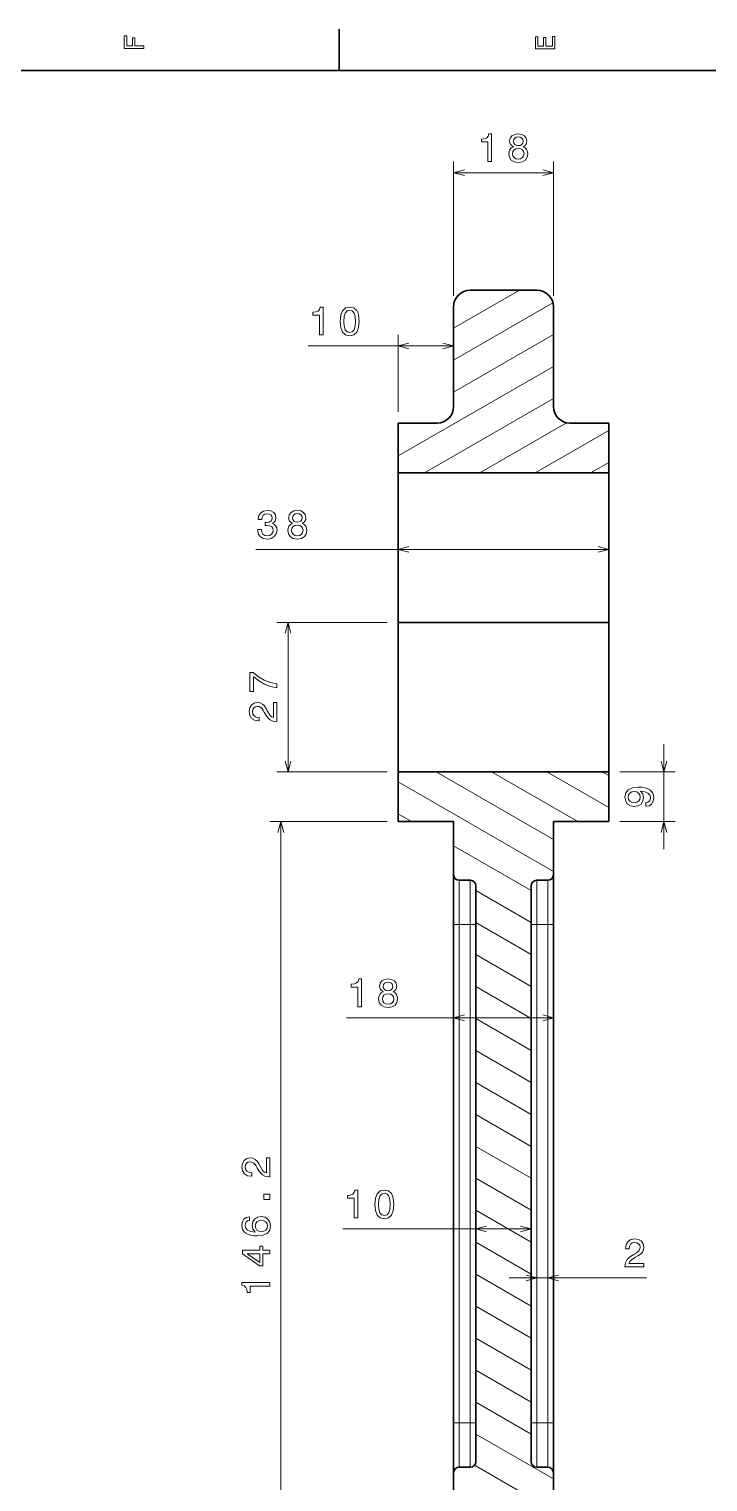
# Model space of a CAD drawing. Extents: x 0 to 594, y 0 to 420.
# Drawn here: x 166.8 to 289.4, y 155.1 to 417.5 of the extents above; entities that cross this region are included whole.
import ezdxf

# ---------------------------------------------------------------- set-up
doc = ezdxf.new("R2010")
doc.units = 0

msp = doc.modelspace()

# ---------------------------------------------------------------- linework, layer by layer
at = {"color": 7, "lineweight": 35, "ltscale": 0.1875}
msp.add_line((222.8, 410), (222.8, 417.5), dxfattribs=at)
at = {"color": 7, "lineweight": 35}
for p, q in [((584, 410), (10, 410)), ((271.48, 337.33), (233.48, 337.33)), ((233.48, 337.33), (233.48, 310.33)), ((271.48, 337.33), (271.48, 310.33)), ((271.48, 310.33), (233.48, 310.33)), ((271.48, 310.33), (233.48, 310.33)), ((233.48, 283.33), (233.48, 310.33)), ((271.48, 283.33), (271.48, 310.33)), ((233.48, 283.33), (271.48, 283.33)), ((247.48, 158.73), (247.48, 262.73)), ((257.48, 158.73), (257.48, 262.73)), ((243.48, 255.73), (243.48, 165.73)), ((261.48, 255.73), (261.48, 165.73)), ((243.48, 128.13), (243.48, 156.73)), ((261.48, 128.13), (261.48, 156.73))]:
    msp.add_line(p, q, dxfattribs=at)
at = {"color": 7, "lineweight": 13}
for p, q in [((243.48, 369.33), (243.48, 393.55)), ((261.48, 369.33), (261.48, 393.55)), ((243.48, 357.7), (261.39, 368.04)), ((243.48, 351.93), (261.48, 362.32)), ((217.21, 360.26), (243.48, 360.26)), ((233.48, 340.38), (261.48, 356.55)), ((238.19, 337.33), (261.48, 350.77)), ((207.75, 323.51), (271.48, 323.51)), ((213.59, 283.33), (213.59, 310.33)), ((261.48, 265.33), (233.48, 281.49)), ((261.48, 271.1), (240.3, 283.33)), ((231.48, 274.33), (210.29, 274.33)), ((212.29, 128.13), (212.29, 274.33)), ((244.48, 255.73), (244.48, 165.73)), ((246.48, 255.73), (246.48, 165.73)), ((258.48, 255.73), (258.48, 165.73)), ((260.48, 255.73), (260.48, 165.73)), ((224.14, 238.88), (261.48, 238.88)), ((223.47, 200.75), (257.48, 200.75)), ((253.48, 191.9), (278.31, 191.9))]:
    msp.add_line(p, q, dxfattribs=at)
at = {"color": 7, "lineweight": 13, "ltscale": 0.45}
for p, q in [((243.48, 391.55), (261.48, 391.55)), ((265.89, 274.33), (250.3, 283.33))]:
    msp.add_line(p, q, dxfattribs=at)
at = {"color": 7, "lineweight": 13, "ltscale": 0.342551}
msp.add_line((243.48, 363.47), (255.35, 370.33), dxfattribs=at)
at = {"color": 7, "lineweight": 35, "ltscale": 0.3}
msp.add_line((258.48, 370.33), (246.48, 370.33), dxfattribs=at)
at = {"color": 7, "lineweight": 35, "ltscale": 0.45}
for p, q in [((243.48, 367.33), (243.48, 349.33)), ((261.48, 367.33), (261.48, 349.33))]:
    msp.add_line(p, q, dxfattribs=at)
at = {"color": 7, "lineweight": 13, "ltscale": 0.348306}
msp.add_line((233.48, 348.33), (233.48, 362.26), dxfattribs=at)
at = {"color": 7, "lineweight": 35, "ltscale": 0.225}
for p, q in [((233.48, 346.33), (233.48, 337.33)), ((271.48, 346.33), (271.48, 337.33)), ((233.48, 274.33), (233.48, 283.33)), ((271.48, 274.33), (271.48, 283.33)), ((243.48, 255.73), (243.48, 264.73)), ((261.48, 255.73), (261.48, 264.73)), ((243.48, 156.73), (243.48, 165.73)), ((261.48, 156.73), (261.48, 165.73))]:
    msp.add_line(p, q, dxfattribs=at)
at = {"color": 7, "lineweight": 35, "ltscale": 0.175}
for p, q in [((240.48, 346.33), (233.48, 346.33)), ((271.48, 346.33), (264.48, 346.33))]:
    msp.add_line(p, q, dxfattribs=at)
at = {"color": 7, "lineweight": 13, "ltscale": 0.008576}
msp.add_line((233.48, 346.15), (233.78, 346.33), dxfattribs=at)
at = {"color": 7, "lineweight": 13, "ltscale": 0.453043}
msp.add_line((248.19, 337.33), (263.88, 346.39), dxfattribs=at)
at = {"color": 7, "lineweight": 13, "ltscale": 0.383689}
msp.add_line((258.19, 337.33), (271.48, 345), dxfattribs=at)
at = {"color": 7, "lineweight": 13, "ltscale": 0.095014}
msp.add_line((268.19, 337.33), (271.48, 339.23), dxfattribs=at)
at = {"color": 7, "lineweight": 13, "ltscale": 0.497341}
for p, q in [((231.48, 310.33), (211.59, 310.33)), ((231.48, 283.33), (211.59, 283.33))]:
    msp.add_line(p, q, dxfattribs=at)
at = {"color": 7, "lineweight": 13, "ltscale": 0.475}
msp.add_line((281.44, 269.33), (281.44, 288.33), dxfattribs=at)
at = {"color": 7, "lineweight": 13, "ltscale": 0.322678}
msp.add_line((271.48, 276.87), (260.3, 283.33), dxfattribs=at)
at = {"color": 7, "lineweight": 13, "ltscale": 0.034003}
msp.add_line((271.48, 282.65), (270.3, 283.33), dxfattribs=at)
at = {"color": 7, "lineweight": 13, "ltscale": 0.249014}
for p, q in [((273.48, 283.33), (283.44, 283.33)), ((273.48, 274.33), (283.44, 274.33))]:
    msp.add_line(p, q, dxfattribs=at)
at = {"color": 7, "lineweight": 13, "ltscale": 0.069588}
msp.add_line((235.89, 274.33), (233.48, 275.72), dxfattribs=at)
at = {"color": 7, "lineweight": 35, "ltscale": 0.25}
for p, q in [((233.48, 274.33), (243.48, 274.33)), ((261.48, 274.33), (271.48, 274.33))]:
    msp.add_line(p, q, dxfattribs=at)
at = {"color": 7, "lineweight": 35, "ltscale": 0.24}
for p, q in [((243.48, 264.73), (243.48, 274.33)), ((261.48, 264.73), (261.48, 274.33))]:
    msp.add_line(p, q, dxfattribs=at)
at = {"color": 7, "lineweight": 13, "ltscale": 0.404145}
for p, q in [((257.48, 261.86), (243.48, 269.94)), ((261.48, 155.63), (247.48, 163.71))]:
    msp.add_line(p, q, dxfattribs=at)
at = {"color": 7, "lineweight": 13, "ltscale": 0.009669}
msp.add_line((244.16, 263.78), (243.82, 263.97), dxfattribs=at)
at = {"color": 7, "lineweight": 13, "ltscale": 0.2}
for p, q in [((244.48, 255.73), (244.48, 263.73)), ((246.48, 255.73), (246.48, 263.73)), ((258.48, 255.73), (258.48, 263.73)), ((260.48, 255.73), (260.48, 263.73)), ((244.48, 157.73), (244.48, 165.73)), ((246.48, 157.73), (246.48, 165.73)), ((258.48, 157.73), (258.48, 165.73)), ((260.48, 157.73), (260.48, 165.73))]:
    msp.add_line(p, q, dxfattribs=at)
at = {"color": 7, "lineweight": 35, "ltscale": 0.05}
for p, q in [((244.48, 263.73), (246.48, 263.73)), ((258.48, 263.73), (260.48, 263.73)), ((244.48, 157.73), (246.48, 157.73)), ((258.48, 157.73), (260.48, 157.73))]:
    msp.add_line(p, q, dxfattribs=at)
at = {"color": 7, "lineweight": 13, "ltscale": 0.288675}
for p, q in [((257.48, 256.09), (247.48, 261.86)), ((257.48, 250.31), (247.48, 256.09)), ((257.48, 244.54), (247.48, 250.31)), ((257.48, 238.77), (247.48, 244.54)), ((257.48, 232.99), (247.48, 238.77)), ((257.48, 227.22), (247.48, 232.99)), ((257.48, 221.45), (247.48, 227.22)), ((257.48, 215.67), (247.48, 221.45)), ((257.48, 209.9), (247.48, 215.67)), ((257.48, 204.13), (247.48, 209.9)), ((257.48, 198.35), (247.48, 204.13)), ((257.48, 192.58), (247.48, 198.35)), ((257.48, 186.81), (247.48, 192.58)), ((257.48, 181.03), (247.48, 186.81)), ((257.48, 175.26), (247.48, 181.03)), ((257.48, 169.48), (247.48, 175.26)), ((257.48, 163.71), (247.48, 169.48))]:
    msp.add_line(p, q, dxfattribs=at)
at = {"color": 7, "lineweight": 13, "ltscale": 0.025}
for p, q in [((243.48, 255.73), (244.48, 255.73)), ((246.48, 255.73), (247.48, 255.73)), ((257.48, 255.73), (258.48, 255.73)), ((260.48, 255.73), (261.48, 255.73)), ((243.48, 165.73), (244.48, 165.73)), ((246.48, 165.73), (247.48, 165.73)), ((257.48, 165.73), (258.48, 165.73)), ((260.48, 165.73), (261.48, 165.73))]:
    msp.add_line(p, q, dxfattribs=at)
at = {"color": 7, "lineweight": 13, "ltscale": 0.05}
for p, q in [((244.48, 255.73), (246.48, 255.73)), ((258.48, 255.73), (260.48, 255.73)), ((244.48, 165.73), (246.48, 165.73)), ((260.48, 165.73), (258.48, 165.73))]:
    msp.add_line(p, q, dxfattribs=at)
at = {"color": 7, "lineweight": 13, "ltscale": 0.411065}
msp.add_line((261.48, 149.86), (247.24, 158.08), dxfattribs=at)
at = {"color": 7, "lineweight": 13}
for points in [[(187.53, 413.97), (187.53, 414.44), (185.92, 414.44), (185.92, 415.91), (185.51, 415.91), (185.51, 414.44), (184.46, 414.44), (184.46, 416.25), (184.03, 416.25), (184.03, 413.97)], [(261.73, 413.94), (261.73, 416.16), (261.31, 416.16), (261.31, 414.4), (260.12, 414.4), (260.12, 415.97), (259.71, 415.97), (259.71, 414.4), (258.66, 414.4), (258.66, 416.12), (258.23, 416.12), (258.23, 413.94)], [(249.68, 393.55), (250.34, 393.55), (250.34, 398.58), (249.85, 398.58), (249.72, 398.14), (249.46, 397.85), (249.06, 397.67), (248.52, 397.62), (248.52, 397.1), (249.68, 397.1)], [(254.26, 396.24), (253.89, 396.04), (253.64, 395.76), (253.48, 395.4), (253.43, 394.98), (253.54, 394.34), (253.87, 393.84), (254.41, 393.52), (255.15, 393.4), (255.88, 393.52), (256.42, 393.84), (256.75, 394.34), (256.87, 394.98), (256.81, 395.4), (256.66, 395.76), (256.4, 396.04), (256.04, 396.24), (256.33, 396.41), (256.53, 396.65), (256.66, 396.94), (256.7, 397.29), (256.58, 397.8), (256.28, 398.21), (255.79, 398.48), (255.15, 398.58), (254.5, 398.48), (254.01, 398.21), (253.7, 397.8), (253.59, 397.29), (253.63, 396.94), (253.75, 396.65)], [(254.28, 397.23), (254.34, 397.55), (254.51, 397.8), (254.78, 397.95), (255.15, 398.01), (255.51, 397.95), (255.78, 397.8), (255.96, 397.55), (256.02, 397.23), (255.96, 396.91), (255.78, 396.66), (255.51, 396.49), (255.15, 396.44), (254.78, 396.5), (254.51, 396.66), (254.34, 396.91)], [(254.12, 394.99), (254.18, 395.38), (254.39, 395.66), (254.72, 395.85), (255.15, 395.92), (255.57, 395.85), (255.9, 395.66), (256.11, 395.38), (256.18, 394.99), (256.11, 394.58), (255.9, 394.27), (255.57, 394.07), (255.15, 394.01), (254.72, 394.07), (254.39, 394.27), (254.18, 394.58)], [(219.25, 362.26), (219.9, 362.26), (219.9, 367.29), (219.41, 367.29), (219.28, 366.85), (219.02, 366.56), (218.63, 366.39), (218.08, 366.33), (218.08, 365.82), (219.25, 365.82)], [(222.98, 364.7), (223.09, 363.57), (223.43, 362.76), (223.97, 362.27), (224.71, 362.11), (225.46, 362.27), (226, 362.76), (226.33, 363.57), (226.44, 364.7), (226.33, 365.82), (226.19, 366.27), (226, 366.64), (225.46, 367.13), (224.71, 367.29), (223.97, 367.13), (223.43, 366.63), (223.09, 365.82)], [(223.67, 364.7), (223.73, 365.57), (223.91, 366.2), (224.23, 366.57), (224.71, 366.7), (225.19, 366.57), (225.51, 366.2), (225.69, 365.57), (225.75, 364.7), (225.69, 363.82), (225.51, 363.19), (225.19, 362.83), (224.71, 362.7), (224.23, 362.83), (223.91, 363.19), (223.73, 363.82)], [(208.11, 327.08), (208.11, 327.03), (208.22, 326.34), (208.56, 325.82), (209.09, 325.49), (209.8, 325.37), (210.55, 325.49), (211.11, 325.81), (211.47, 326.31), (211.6, 326.96), (211.54, 327.38), (211.39, 327.73), (211.13, 328), (210.78, 328.19), (211.25, 328.58), (211.41, 329.2), (211.31, 329.76), (211, 330.19), (210.49, 330.45), (209.8, 330.55), (209.15, 330.43), (208.65, 330.11), (208.33, 329.61), (208.22, 328.94), (208.22, 328.89), (208.86, 328.89), (208.92, 329.35), (209.11, 329.68), (209.41, 329.88), (209.84, 329.96), (210.21, 329.9), (210.48, 329.75), (210.65, 329.5), (210.72, 329.17), (210.65, 328.82), (210.48, 328.58), (210.18, 328.44), (209.76, 328.39), (209.48, 328.4), (209.48, 327.83), (209.84, 327.84), (210.29, 327.78), (210.63, 327.61), (210.83, 327.33), (210.9, 326.96), (210.82, 326.54), (210.61, 326.23), (210.28, 326.04), (209.84, 325.97), (209.39, 326.04), (209.06, 326.26), (208.85, 326.61), (208.77, 327.08)], [(214.37, 328.21), (214, 328), (213.75, 327.72), (213.59, 327.37), (213.54, 326.94), (213.65, 326.3), (213.98, 325.81), (214.53, 325.49), (215.26, 325.37), (215.99, 325.49), (216.53, 325.81), (216.86, 326.3), (216.98, 326.94), (216.92, 327.37), (216.77, 327.72), (216.51, 328), (216.15, 328.21), (216.44, 328.38), (216.64, 328.62), (216.77, 328.9), (216.81, 329.26), (216.69, 329.77), (216.39, 330.18), (215.9, 330.45), (215.26, 330.55), (214.61, 330.45), (214.12, 330.18), (213.81, 329.77), (213.7, 329.26), (213.74, 328.9), (213.86, 328.62)], [(214.39, 329.2), (214.45, 329.52), (214.62, 329.76), (214.89, 329.91), (215.26, 329.97), (215.62, 329.91), (215.89, 329.76), (216.07, 329.52), (216.13, 329.2), (216.07, 328.88), (215.89, 328.62), (215.62, 328.46), (215.26, 328.41), (214.89, 328.46), (214.62, 328.62), (214.45, 328.88)], [(214.23, 326.96), (214.29, 327.34), (214.5, 327.63), (214.83, 327.82), (215.26, 327.88), (215.69, 327.82), (216.01, 327.63), (216.22, 327.34), (216.29, 326.96), (216.22, 326.55), (216.01, 326.24), (215.69, 326.04), (215.26, 325.97), (214.83, 326.04), (214.5, 326.24), (214.29, 326.55)], [(211.59, 298.49), (211.59, 299.22), (210.4, 299.46), (209.29, 299.88), (208.26, 300.47), (207.29, 301.24), (206.7, 301.24), (206.7, 297.81), (207.35, 297.81), (207.35, 300.55), (208.32, 299.75), (209.34, 299.16), (210.42, 298.74)], [(211.59, 292.4), (211.59, 295.84), (210.97, 295.84), (210.97, 293.12), (210.63, 293.27), (210.35, 293.53), (209.84, 294.33), (209.62, 294.76), (209.31, 295.23), (208.95, 295.57), (208.53, 295.76), (208.04, 295.84), (207.44, 295.71), (206.96, 295.37), (206.66, 294.86), (206.55, 294.19), (206.67, 293.49), (207.01, 292.97), (207.55, 292.63), (208.27, 292.51), (208.37, 292.51), (208.37, 293.17), (208.31, 293.17), (207.82, 293.23), (207.46, 293.43), (207.23, 293.74), (207.15, 294.15), (207.22, 294.57), (207.4, 294.88), (207.68, 295.08), (208.04, 295.15), (208.37, 295.1), (208.65, 294.96), (208.89, 294.73), (209.11, 294.42), (209.34, 293.99), (209.79, 293.29), (210.26, 292.79), (210.84, 292.49), (211.57, 292.4)], [(278.2, 277.1), (278.77, 277.2), (279.21, 277.51), (279.48, 278), (279.59, 278.65), (279.54, 279.08), (279.41, 279.46), (279.18, 279.78), (278.87, 280.06), (278.47, 280.27), (277.98, 280.43), (277.42, 280.53), (276.77, 280.56), (275.75, 280.44), (275.01, 280.09), (274.56, 279.52), (274.41, 278.75), (274.54, 278.05), (274.88, 277.51), (275.41, 277.17), (276.08, 277.05), (276.78, 277.17), (277.3, 277.51), (277.63, 278.01), (277.74, 278.65), (277.6, 279.33), (277.19, 279.84), (277.99, 279.73), (278.56, 279.5), (278.89, 279.14), (279, 278.66), (278.95, 278.29), (278.79, 278.01), (278.54, 277.83), (278.2, 277.76)], [(276.08, 277.75), (275.63, 277.82), (275.28, 278.03), (275.05, 278.34), (274.97, 278.75), (275.05, 279.18), (275.28, 279.5), (275.62, 279.7), (276.07, 279.78), (276.52, 279.7), (276.86, 279.5), (277.07, 279.17), (277.14, 278.73), (277.07, 278.34), (276.86, 278.03), (276.53, 277.82)], [(226.18, 240.88), (226.84, 240.88), (226.84, 245.92), (226.35, 245.92), (226.22, 245.48), (225.96, 245.19), (225.56, 245.01), (225.01, 244.95), (225.01, 244.44), (226.18, 244.44)], [(230.75, 243.58), (230.39, 243.38), (230.13, 243.1), (229.98, 242.74), (229.92, 242.32), (230.04, 241.68), (230.37, 241.18), (230.91, 240.86), (231.65, 240.74), (232.37, 240.86), (232.91, 241.18), (233.25, 241.68), (233.37, 242.32), (233.31, 242.74), (233.16, 243.1), (232.9, 243.38), (232.54, 243.58), (232.83, 243.75), (233.03, 243.99), (233.15, 244.28), (233.2, 244.63), (233.08, 245.14), (232.78, 245.55), (232.29, 245.82), (231.65, 245.92), (231, 245.82), (230.51, 245.55), (230.2, 245.14), (230.09, 244.63), (230.13, 244.28), (230.25, 243.99)], [(230.78, 244.57), (230.83, 244.89), (231.01, 245.14), (231.28, 245.29), (231.65, 245.34), (232.01, 245.29), (232.28, 245.14), (232.45, 244.89), (232.52, 244.57), (232.45, 244.25), (232.28, 244), (232.01, 243.83), (231.65, 243.78), (231.28, 243.84), (231.01, 244), (230.83, 244.25)], [(230.62, 242.33), (230.68, 242.71), (230.89, 243), (231.21, 243.19), (231.65, 243.25), (232.07, 243.19), (232.4, 243), (232.6, 242.71), (232.68, 242.33), (232.6, 241.92), (232.4, 241.61), (232.07, 241.41), (231.65, 241.35), (231.21, 241.41), (230.89, 241.61), (230.68, 241.92)], [(210.29, 210.14), (210.29, 213.58), (209.67, 213.58), (209.67, 210.86), (209.33, 211.01), (209.05, 211.27), (208.53, 212.07), (208.32, 212.5), (208.01, 212.97), (207.65, 213.31), (207.22, 213.51), (206.74, 213.58), (206.14, 213.46), (205.66, 213.12), (205.36, 212.6), (205.25, 211.93), (205.37, 211.24), (205.71, 210.71), (206.25, 210.37), (206.96, 210.26), (207.06, 210.26), (207.06, 210.91), (207.01, 210.91), (206.52, 210.98), (206.16, 211.17), (205.93, 211.48), (205.85, 211.89), (205.92, 212.31), (206.1, 212.62), (206.38, 212.82), (206.73, 212.89), (207.06, 212.84), (207.35, 212.71), (207.59, 212.48), (207.81, 212.16), (208.04, 211.73), (208.48, 211.03), (208.96, 210.53), (209.54, 210.24), (210.26, 210.14)], [(225.51, 202.75), (226.16, 202.75), (226.16, 207.78), (225.67, 207.78), (225.55, 207.35), (225.29, 207.05), (224.89, 206.88), (224.34, 206.82), (224.34, 206.31), (225.51, 206.31)], [(229.24, 205.19), (229.35, 204.06), (229.69, 203.25), (230.23, 202.76), (230.98, 202.6), (231.72, 202.76), (232.26, 203.25), (232.59, 204.06), (232.71, 205.19), (232.59, 206.32), (232.45, 206.76), (232.26, 207.13), (231.72, 207.62), (230.98, 207.78), (230.23, 207.62), (229.69, 207.12), (229.35, 206.32)], [(210.29, 206.07), (210.29, 207.06), (209.21, 207.06), (209.21, 206.07)], [(229.93, 205.19), (229.99, 206.06), (230.17, 206.69), (230.49, 207.06), (230.98, 207.19), (231.45, 207.06), (231.78, 206.69), (231.96, 206.06), (232.01, 205.19), (231.96, 204.31), (231.78, 203.69), (231.45, 203.32), (230.98, 203.2), (230.49, 203.32), (230.17, 203.69), (229.99, 204.31)], [(206.63, 202.95), (206.05, 202.82), (205.62, 202.5), (205.34, 202.01), (205.25, 201.38), (205.3, 200.95), (205.44, 200.58), (205.66, 200.26), (205.98, 199.99), (206.37, 199.77), (206.86, 199.61), (207.43, 199.51), (208.07, 199.48), (209.09, 199.6), (209.83, 199.95), (210.28, 200.52), (210.43, 201.3), (210.3, 202), (209.96, 202.53), (209.43, 202.88), (208.75, 203), (208.07, 202.88), (207.54, 202.54), (207.21, 202.03), (207.09, 201.4), (207.24, 200.71), (207.65, 200.2), (206.86, 200.31), (206.29, 200.54), (205.95, 200.89), (205.83, 201.38), (205.89, 201.74), (206.04, 202.02), (206.29, 202.2), (206.63, 202.29)], [(208.76, 202.3), (209.21, 202.22), (209.56, 202.02), (209.79, 201.69), (209.86, 201.29), (209.79, 200.87), (209.56, 200.54), (209.22, 200.33), (208.77, 200.27), (208.32, 200.34), (207.98, 200.54), (207.76, 200.87), (207.68, 201.32), (207.76, 201.71), (207.97, 202.02), (208.31, 202.22)], [(210.29, 196.28), (210.29, 196.93), (209.05, 196.93), (209.05, 197.65), (208.47, 197.65), (208.47, 196.93), (205.39, 196.93), (205.39, 196.28), (208.41, 194.09), (209.05, 194.09), (209.05, 196.28)], [(274.39, 193.9), (277.82, 193.9), (277.82, 194.52), (275.11, 194.52), (275.26, 194.86), (275.52, 195.14), (276.32, 195.66), (276.74, 195.87), (277.22, 196.18), (277.56, 196.54), (277.75, 196.97), (277.82, 197.45), (277.7, 198.05), (277.36, 198.53), (276.84, 198.83), (276.17, 198.94), (275.48, 198.82), (274.96, 198.48), (274.62, 197.94), (274.5, 197.23), (274.5, 197.13), (275.16, 197.13), (275.16, 197.18), (275.22, 197.67), (275.42, 198.03), (275.73, 198.26), (276.14, 198.34), (276.56, 198.27), (276.87, 198.09), (277.07, 197.81), (277.14, 197.46), (277.09, 197.13), (276.95, 196.84), (276.72, 196.6), (276.41, 196.38), (275.98, 196.15), (275.27, 195.71), (274.78, 195.23), (274.48, 194.65), (274.39, 193.93)], [(208.47, 194.69), (206.23, 196.28), (208.47, 196.28)], [(210.29, 190.42), (210.29, 191.08), (205.25, 191.08), (205.25, 190.59), (205.69, 190.46), (205.98, 190.2), (206.16, 189.8), (206.21, 189.25), (206.73, 189.25), (206.73, 190.42)]]:
    msp.add_lwpolyline(points, close=True, dxfattribs=at)
for points in [[(245.41, 392.06), (243.48, 391.55), (245.41, 391.03)], [(259.55, 391.03), (261.48, 391.55), (259.55, 392.06)], [(235.41, 360.78), (233.48, 360.26), (235.41, 359.74)], [(241.55, 359.74), (243.48, 360.26), (241.55, 360.78)], [(235.41, 324.03), (233.48, 323.51), (235.41, 322.99)], [(269.55, 322.99), (271.48, 323.51), (269.55, 324.03)], [(214.1, 308.39), (213.59, 310.33), (213.07, 308.39)], [(213.07, 285.26), (213.59, 283.33), (214.1, 285.26)], [(280.92, 285.26), (281.44, 283.33), (281.96, 285.26)], [(212.8, 272.39), (212.29, 274.33), (211.77, 272.39)], [(281.96, 272.39), (281.44, 274.33), (280.92, 272.39)], [(245.41, 239.4), (243.48, 238.88), (245.41, 238.37)], [(259.55, 238.37), (261.48, 238.88), (259.55, 239.4)], [(249.41, 201.27), (247.48, 200.75), (249.41, 200.23)], [(255.55, 200.23), (257.48, 200.75), (255.55, 201.27)], [(256.55, 191.39), (258.48, 191.9), (256.55, 192.42)], [(262.41, 192.42), (260.48, 191.9), (262.41, 191.39)]]:
    msp.add_lwpolyline(points, dxfattribs=at)
at = {"color": 7, "lineweight": 35}
for centre, radius, start, end in [((246.48, 367.33), 3, 90, 180), ((258.48, 367.33), 3, 0, 90), ((240.48, 349.33), 3, 270, 0), ((264.48, 349.33), 3, 180, 270), ((244.48, 264.73), 1, 180, 270), ((246.48, 262.73), 1, 360, 90), ((258.48, 262.73), 1, 90, 180), ((260.48, 264.73), 1, 270, 0), ((244.48, 156.73), 1, 90, 180), ((246.48, 158.73), 1, 270, 0), ((258.48, 158.73), 1, 180, 270), ((260.48, 156.73), 1, 360, 90)]:
    msp.add_arc(centre, radius, start, end, dxfattribs=at)

doc.saveas('drawing.dxf')
